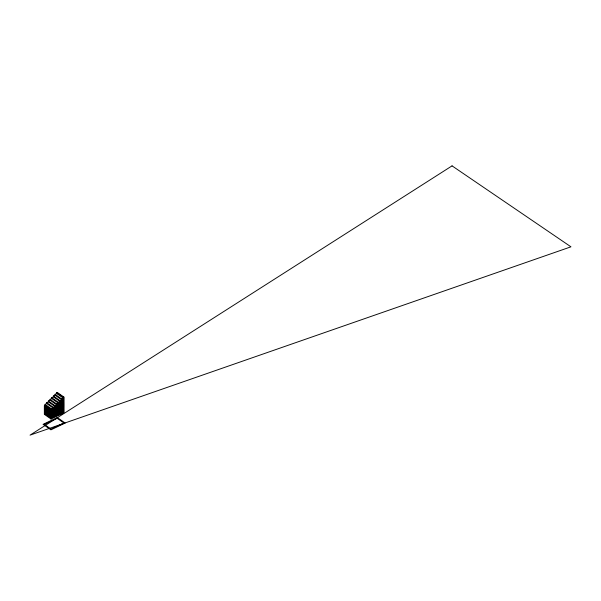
<?xml version="1.0" encoding="UTF-8"?>
<svg xmlns="http://www.w3.org/2000/svg" width="601" height="601" viewBox="0 0 601 601"><rect width="100%" height="100%" fill="white"/><g stroke="black" fill="none" stroke-linecap="round" stroke-linejoin="round"><path stroke-width="0.9" d="M56.704 392.633L63.368 397.299L63.368 398.185L56.704 393.512L56.704 392.633L57.215 392.385L63.879 397.058L63.879 412.917L51.025 419.025L44.369 414.352L44.369 405.54L51.025 410.213L51.025 419.025M55.044 394.301L61.7 398.974L61.7 399.853L55.044 395.188L55.044 394.301L57.215 393.272M53.376 395.976L60.032 400.649L60.032 401.528L53.376 396.855L53.376 395.976L55.683 394.88M51.709 397.652L58.372 402.317L58.372 403.203L51.709 398.531L51.709 397.652L54.067 396.525M50.041 399.319L56.704 403.992L56.704 404.871L50.041 400.198L50.041 399.319L52.437 398.185M48.381 400.995L55.037 405.667L55.037 406.546L48.381 401.874L48.381 400.995L50.792 399.845M46.713 402.662L53.369 407.335L53.369 408.222L46.713 403.549L46.713 402.662L48.328 401.896M45.045 404.338L51.709 409.011L51.709 409.89L45.045 405.217L45.045 404.338L47.479 403.181M63.368 397.299L63.879 397.058M61.7 398.974L63.879 397.937L61.655 396.382M60.032 400.649L63.879 398.824M58.372 402.317L63.879 399.703M56.704 403.992L63.879 400.582M55.037 405.667L63.879 401.46M53.369 407.335L63.879 402.347M51.709 409.011L63.879 403.226M51.025 410.213L63.879 404.105M63.879 404.984L51.025 411.092L44.369 406.426M63.879 405.87L51.025 411.978L44.369 407.305M63.879 406.749L51.025 412.857L44.369 408.184M63.879 407.628L51.025 413.736L44.369 409.063M63.879 408.515L51.025 414.622L44.369 409.95M63.879 409.394L51.025 415.501L44.369 410.829M63.879 410.273L51.025 416.38L44.369 411.708M63.879 411.152L51.025 417.259L44.369 412.587M63.879 412.038L51.025 418.146L44.369 413.473M57.959 393.79L60.175 395.345M452.05 165.861L30.05 435.139L570.95 246.823L452.05 165.861M57.343 417.56L43.062 424.344L50.897 429.843L65.178 423.059L57.343 417.56M57.215 418.311L44.369 424.419L51.025 429.091L63.879 422.984L57.215 418.311"/></g></svg>
